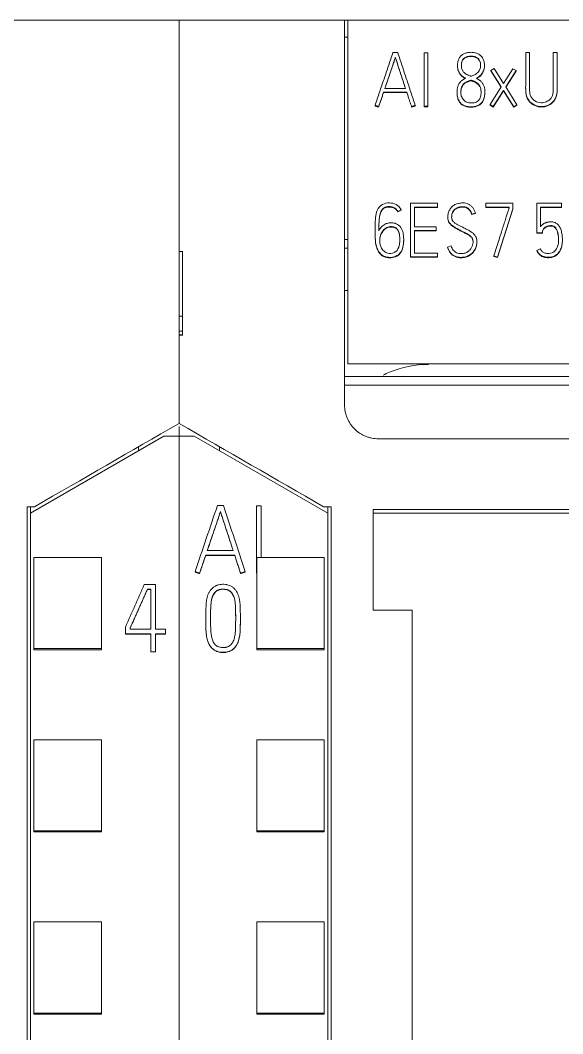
# Model space of a CAD drawing. Header units: millimetres. Extents: x 4134 to 7422, y 1400 to 3585.
# Drawn here: x 5489.55 to 5505.61, y 3342.75 to 3372.78 of the extents above; entities that cross this region are included whole.
import ezdxf

# ---------------------------------------------------------------- set-up
doc = ezdxf.new("R2010")
doc.units = ezdxf.units.MM
doc.layers.add('000-PI-Oprema', color=30, linetype='Continuous', lineweight=5)

# ---------------------------------------------------------------- blocks, each defined once
blk = doc.blocks.new('S7-1500 AI HS - 6ES7531-7NF10-0AB0')
at = {"layer": '000-PI-Oprema', "color": 0, "linetype": 'ByBlock', "lineweight": 0}
for p, q in [((4.9, 147), (0, 147)), ((5, 147), (4.9, 147)), ((29.8, 147), (5, 147)), ((5, 136.817), (5, 147)), ((34.8, 147), (29.9, 147)), ((5, 146.5), (4.9, 146.5)), ((11.079, 146.042), (11.079, 146.029)), ((6.404, 145.901), (6.404, 145.888)), ((8.243, 145.655), (8.243, 145.642)), ((9.04, 145.642), (9.04, 145.655)), ((11.079, 145.808), (11.079, 145.786)), ((9.329, 145.57), (9.233, 145.511)), ((9.233, 145.511), (9.233, 145.498)), ((9.233, 145.511), (9.539, 145.025)), ((9.233, 145.498), (9.535, 145.018)), ((9.606, 145.128), (9.329, 145.57)), ((9.886, 145.566), (9.606, 145.128)), ((9.67, 145.025), (9.979, 145.507)), ((9.674, 145.018), (9.979, 145.494)), ((9.979, 145.507), (9.886, 145.566)), ((9.979, 145.507), (9.979, 145.494)), ((10.263, 145.417), (10.263, 145.404)), ((11.079, 145.602), (11.079, 145.615)), ((11.079, 145.356), (11.079, 145.344)), ((6.055, 144.871), (6.055, 144.858)), ((6.741, 144.871), (6.741, 144.858)), ((8.23, 144.881), (8.23, 144.868)), ((9.053, 144.865), (9.053, 144.878)), ((9.539, 145.025), (9.206, 144.501)), ((9.302, 144.441), (9.604, 144.919)), ((9.302, 144.429), (9.604, 144.906)), ((9.604, 144.919), (9.906, 144.437)), ((9.604, 144.919), (9.604, 144.906)), ((9.604, 144.906), (9.906, 144.424)), ((10.001, 144.494), (9.67, 145.025)), ((10.261, 144.997), (10.261, 144.985)), ((5.802, 144.477), (5.802, 144.464)), ((5.909, 144.441), (5.909, 144.429)), ((6.883, 144.441), (6.883, 144.429)), ((6.992, 144.477), (6.992, 144.464)), ((7.258, 144.452), (7.258, 144.44)), ((7.369, 144.452), (7.369, 144.44)), ((9.206, 144.501), (9.206, 144.488)), ((9.206, 144.501), (9.302, 144.441)), ((9.206, 144.488), (9.302, 144.429)), ((9.302, 144.441), (9.302, 144.429)), ((9.906, 144.437), (10.001, 144.494)), ((9.906, 144.424), (10.001, 144.481)), ((10.001, 144.494), (10.001, 144.481)), ((6.883, 144.429), (6.881, 144.435)), ((9.906, 144.437), (9.906, 144.424)), ((6.856, 141.576), (6.856, 139.993)), ((7.653, 141.576), (6.856, 141.576)), ((6.967, 140.882), (6.967, 141.464)), ((6.967, 141.464), (7.653, 141.464)), ((6.967, 141.451), (7.653, 141.451)), ((7.653, 141.464), (7.653, 141.576)), ((7.653, 141.464), (7.653, 141.451)), ((9.082, 141.578), (9.082, 141.466)), ((9.881, 141.578), (9.082, 141.578)), ((9.082, 141.466), (9.082, 141.453)), ((9.082, 141.466), (9.77, 141.466)), ((9.082, 141.453), (9.77, 141.453)), ((9.77, 141.466), (9.77, 141.435)), ((9.881, 141.417), (9.881, 141.578)), ((10.587, 141.576), (11.326, 141.576)), ((10.587, 140.704), (10.587, 141.576)), ((10.698, 141.466), (10.698, 140.88)), ((11.326, 141.466), (10.698, 141.466)), ((11.326, 141.453), (10.698, 141.453)), ((11.326, 141.576), (11.326, 141.466)), ((11.326, 141.466), (11.326, 141.453)), ((6.579, 141.386), (6.477, 141.334)), ((6.579, 141.374), (6.477, 141.321)), ((6.477, 141.334), (6.477, 141.321)), ((6.579, 141.386), (6.579, 141.374)), ((7.957, 141.165), (7.957, 141.152)), ((8.776, 141.285), (8.667, 141.254)), ((8.776, 141.273), (8.667, 141.242)), ((8.667, 141.254), (8.667, 141.242)), ((8.776, 141.285), (8.776, 141.273)), ((9.426, 139.982), (9.881, 141.417)), ((9.426, 139.969), (9.881, 141.405)), ((9.881, 141.417), (9.881, 141.405)), ((7.611, 140.882), (6.967, 140.882)), ((7.611, 140.772), (7.611, 140.882)), ((5.802, 140.791), (5.802, 140.778)), ((6.967, 140.103), (6.967, 140.772)), ((6.967, 140.772), (7.611, 140.772)), ((6.967, 140.76), (7.611, 140.76)), ((7.611, 140.772), (7.611, 140.76)), ((10.587, 140.704), (10.587, 140.691)), ((10.755, 140.704), (10.587, 140.704)), ((10.755, 140.691), (10.587, 140.691)), ((10.755, 140.704), (10.755, 140.691)), ((4.9, 140.5), (5, 140.5)), ((5, 140.25), (4.9, 140.25)), ((6.65, 140.488), (6.65, 140.501)), ((7.95, 140.281), (8.059, 140.312)), ((7.95, 140.281), (7.95, 140.269)), ((8.818, 140.427), (8.818, 140.44)), ((11.348, 140.486), (11.348, 140.499)), ((6.856, 139.993), (6.856, 139.98)), ((6.856, 139.993), (7.653, 139.993)), ((6.856, 139.98), (7.653, 139.98)), ((7.653, 140.103), (6.967, 140.103)), ((7.653, 139.993), (7.653, 140.103)), ((7.653, 139.993), (7.653, 139.98)), ((9.32, 140.017), (9.32, 140.005)), ((9.32, 140.017), (9.426, 139.982)), ((9.32, 140.005), (9.426, 139.969)), ((9.426, 139.982), (9.426, 139.969)), ((10.591, 140.182), (10.693, 140.229)), ((10.591, 140.182), (10.591, 140.17)), ((34.912, 140.15), (34.8, 140.15)), ((34.912, 140.144), (34.8, 140.144)), ((5, 138.995), (4.9, 138.995)), ((34.9, 138.234), (34.8, 138.234)), ((34.9, 138.234), (34.9, 137.784)), ((34.9, 137.784), (34.8, 137.784)), ((34.8, 137.675), (34.912, 137.675)), ((34.8, 137.672), (34.912, 137.672)), ((29.8, 136.817), (5, 136.817)), ((29.9, 136.449), (4.9, 136.449)), ((4.9, 136.185), (4.9, 135.6)), ((29.9, 136.185), (4.9, 136.185)), ((0, 134.961), (0, 134.681)), ((34.8, 134.961), (34.8, 134.681)), ((0, 134.681), (0, 21.262)), ((0.45, 134.681), (0, 134.681)), ((0.45, 134.681), (4.4, 132.4)), ((5.9, 134.6), (28.9, 134.6)), ((30.4, 132.4), (34.35, 134.681)), ((34.8, 134.681), (34.35, 134.681)), ((34.8, 134.681), (34.8, 21.262)), ((1.2, 134.248), (1.2, 134.365)), ((33.6, 134.248), (33.6, 134.365)), ((1.137, 132.62), (1.314, 132.62)), ((1.225, 132.444), (1.225, 132.437)), ((2.293, 130.628), (2.293, 132.612)), ((2.293, 132.612), (2.432, 132.612)), ((2.432, 132.612), (2.432, 131.086)), ((4.5, 132.586), (4.278, 132.586)), ((4.5, 132.586), (4.278, 132.586)), ((4.4, 132.586), (4.4, 132.4)), ((5.75, 129.52), (5.75, 132.5)), ((13.9, 132.5), (5.75, 132.5)), ((30.3, 132.586), (30.522, 132.586)), ((30.522, 132.586), (30.3, 132.586)), ((30.4, 132.586), (30.4, 132.4)), ((4.4, 132.4), (4.4, 23.585)), ((13.9, 132.394), (5.75, 132.394)), ((30.4, 23.585), (30.4, 132.4)), ((0.837, 131.293), (1.6, 131.293)), ((0.79, 131.152), (0.79, 131.146)), ((1.647, 131.152), (0.79, 131.152)), ((0.79, 131.146), (1.647, 131.146)), ((1.647, 131.152), (1.647, 131.146)), ((2.3, 128.383), (2.3, 131.086)), ((4.3, 131.086), (2.3, 131.086)), ((4.3, 128.383), (4.3, 131.086)), ((30.5, 128.383), (30.5, 131.086)), ((30.5, 131.086), (32.5, 131.086)), ((32.5, 128.383), (32.5, 131.086)), ((0.474, 130.658), (0.474, 130.652)), ((1.961, 130.658), (1.961, 130.652)), ((2.293, 130.628), (2.293, 130.622)), ((2.3, 130.628), (2.293, 130.628)), ((0.607, 130.614), (0.607, 130.608)), ((1.825, 130.614), (1.825, 130.608)), ((2.293, 130.622), (2.3, 130.622)), ((33.771, 130.279), (34.101, 130.279)), ((33.863, 130.141), (33.863, 130.135)), ((33.96, 130.141), (33.863, 130.141)), ((33.863, 130.135), (33.96, 130.135)), ((33.96, 128.955), (33.96, 130.141)), ((34.101, 130.279), (34.101, 128.955)), ((6.9, 129.52), (5.75, 129.52)), ((0.791, 129.292), (0.791, 129.286)), ((1.815, 129.244), (1.815, 129.25)), ((33.211, 128.817), (33.211, 129.021)), ((33.349, 128.99), (33.349, 128.955)), ((33.349, 128.955), (33.96, 128.955)), ((34.101, 128.955), (34.395, 128.955)), ((34.395, 128.955), (34.395, 128.817)), ((33.211, 128.817), (33.211, 128.81)), ((33.96, 128.817), (33.211, 128.817)), ((33.211, 128.81), (33.96, 128.81)), ((33.96, 128.29), (33.96, 128.817)), ((34.101, 128.817), (34.101, 128.29)), ((34.395, 128.817), (34.101, 128.817)), ((34.101, 128.81), (34.395, 128.81)), ((34.395, 128.817), (34.395, 128.81)), ((2.3, 128.349), (2.3, 128.383)), ((4.3, 128.383), (2.3, 128.383)), ((4.3, 128.349), (2.3, 128.349)), ((4.3, 128.349), (4.3, 128.383)), ((30.5, 128.349), (30.5, 128.383)), ((30.5, 128.383), (32.5, 128.383)), ((30.5, 128.349), (32.5, 128.349)), ((32.5, 128.349), (32.5, 128.383)), ((33.96, 128.29), (33.96, 128.283)), ((34.101, 128.29), (33.96, 128.29)), ((33.96, 128.283), (34.101, 128.283)), ((34.101, 128.29), (34.101, 128.283)), ((2.3, 122.981), (2.3, 125.684)), ((4.3, 125.684), (2.3, 125.684)), ((4.3, 122.981), (4.3, 125.684)), ((30.5, 122.981), (30.5, 125.684)), ((30.5, 125.684), (32.5, 125.684)), ((32.5, 122.981), (32.5, 125.684)), ((2.3, 122.949), (2.3, 122.981)), ((4.3, 122.981), (2.3, 122.981)), ((4.3, 122.949), (2.3, 122.949)), ((4.3, 122.949), (4.3, 122.981)), ((30.5, 122.949), (30.5, 122.981)), ((30.5, 122.981), (32.5, 122.981)), ((30.5, 122.949), (32.5, 122.949)), ((32.5, 122.949), (32.5, 122.981)), ((2.3, 117.58), (2.3, 120.283)), ((4.3, 120.283), (2.3, 120.283)), ((4.3, 117.58), (4.3, 120.283)), ((30.5, 117.58), (30.5, 120.283)), ((30.5, 120.283), (32.5, 120.283)), ((32.5, 117.58), (32.5, 120.283)), ((2.3, 117.549), (2.3, 117.58)), ((4.3, 117.58), (2.3, 117.58)), ((4.3, 117.549), (2.3, 117.549)), ((4.3, 117.549), (4.3, 117.58)), ((30.5, 117.549), (30.5, 117.58)), ((30.5, 117.58), (32.5, 117.58)), ((30.5, 117.549), (32.5, 117.549)), ((32.5, 117.549), (32.5, 117.58))]:
    blk.add_line(p, q, dxfattribs=at)
at = {"layer": '000-PI-Oprema', "color": 7, "linetype": 'Continuous', "lineweight": 13}
for centre, major_axis, ratio, start_param, end_param in [((-17.883, 13.538), (337.753, 1006.406), 0.018824, 1.458513, 1.460476), ((19.571, 15.387), (-326.682, 998.393), 0.018302, 4.822113, 4.824092), ((11.087, 20.05), (432.572, 977.483), 0.022444, 1.467725, 1.469021)]:
    blk.add_ellipse(centre, major_axis=major_axis, ratio=ratio, start_param=start_param, end_param=end_param, dxfattribs=at)
at = {"layer": '000-PI-Oprema', "color": 0, "linetype": 'ByBlock', "lineweight": 0}
for points, knots in [([(0, 147), (0, 145.915), (0, 142.31), (0, 138.328), (0, 135.43), (0, 135.056)], [0, 0, 0, 0, 0.272684, 0.906013, 1, 1, 1, 1]), ([(4.9, 147), (4.9, 145.915), (4.9, 142.312), (4.9, 138.706), (4.9, 136.185)], [0, 0, 0, 0, 0.301146, 1, 1, 1, 1]), ([(34.8, 147), (34.8, 145.915), (34.8, 142.31), (34.8, 138.328), (34.8, 135.43), (34.8, 135.056)], [0, 0, 0, 0, 0.272684, 0.906013, 1, 1, 1, 1]), ([(8.481, 145.284), (8.471, 145.289), (8.452, 145.3), (8.424, 145.318), (8.396, 145.337), (8.369, 145.359), (8.343, 145.384), (8.319, 145.412), (8.298, 145.443), (8.279, 145.478), (8.263, 145.516), (8.252, 145.558), (8.245, 145.604), (8.242, 145.676), (8.25, 145.77), (8.285, 145.874), (8.348, 145.955), (8.432, 146.011), (8.531, 146.044), (8.641, 146.054), (8.752, 146.044), (8.853, 146.01), (8.936, 145.953), (8.999, 145.87), (9.034, 145.764), (9.043, 145.662), (9.036, 145.572), (9.014, 145.501), (8.978, 145.436), (8.931, 145.376), (8.872, 145.323), (8.827, 145.295), (8.803, 145.282)], [0, 0, 0, 0, 0.014556, 0.029567, 0.045073, 0.06094, 0.077119, 0.093748, 0.110887, 0.128668, 0.147296, 0.166948, 0.187898, 0.210413, 0.266348, 0.314631, 0.359149, 0.40325, 0.449199, 0.499993, 0.551851, 0.598383, 0.642757, 0.687636, 0.736493, 0.793087, 0.826472, 0.85944, 0.893283, 0.927929, 0.963171, 1, 1, 1, 1]), ([(10.263, 146.042), (10.263, 145.971), (10.263, 145.815), (10.263, 145.575), (10.262, 145.337), (10.264, 145.12), (10.257, 144.914), (10.287, 144.701), (10.43, 144.526), (10.624, 144.44), (10.821, 144.441), (10.998, 144.51), (11.12, 144.635), (11.191, 144.797), (11.193, 144.987), (11.192, 145.218), (11.193, 145.489), (11.193, 145.753), (11.193, 145.94), (11.193, 146.026), (11.193, 146.042)], [0, 0, 0, 0, 0.056588, 0.12618, 0.193845, 0.248988, 0.301001, 0.361119, 0.417663, 0.475034, 0.525525, 0.571601, 0.623134, 0.662261, 0.7114, 0.774249, 0.84962, 0.929927, 0.98784, 1, 1, 1, 1]), ([(11.079, 146.042), (11.079, 145.999), (11.079, 145.9), (11.079, 145.732), (11.08, 145.511), (11.079, 145.254), (11.081, 144.999), (11.076, 144.778), (10.972, 144.633), (10.833, 144.56), (10.661, 144.546), (10.487, 144.621), (10.38, 144.783), (10.375, 144.954), (10.376, 145.131), (10.376, 145.338), (10.376, 145.592), (10.376, 145.834), (10.376, 145.987), (10.376, 146.042)], [0, 0, 0, 0, 0.037912, 0.088194, 0.15005, 0.235584, 0.316728, 0.37904, 0.427403, 0.467304, 0.515197, 0.575318, 0.625401, 0.679015, 0.724908, 0.783705, 0.863784, 0.951314, 1, 1, 1, 1]), ([(6.404, 145.901), (6.401, 145.892), (6.394, 145.871), (6.38, 145.831), (6.363, 145.777), (6.341, 145.712), (6.316, 145.638), (6.288, 145.556), (6.257, 145.468), (6.226, 145.375), (6.193, 145.278), (6.159, 145.179), (6.126, 145.081), (6.104, 145.015), (6.093, 144.983)], [0, 0, 0, 0, 0.027278, 0.070772, 0.130481, 0.202611, 0.283368, 0.372754, 0.469089, 0.570695, 0.677572, 0.786406, 0.893882, 1, 1, 1, 1]), ([(6.404, 145.888), (6.401, 145.88), (6.394, 145.858), (6.38, 145.818), (6.363, 145.764), (6.341, 145.699), (6.316, 145.625), (6.288, 145.544), (6.257, 145.456), (6.226, 145.363), (6.193, 145.266), (6.159, 145.167), (6.127, 145.072), (6.107, 145.011), (6.097, 144.983)], [0, 0, 0, 0, 0.027661, 0.071766, 0.132313, 0.205456, 0.287346, 0.377986, 0.475674, 0.578706, 0.687084, 0.797446, 0.90643, 1, 1, 1, 1]), ([(6.703, 144.983), (6.693, 145.015), (6.672, 145.081), (6.64, 145.179), (6.607, 145.278), (6.575, 145.375), (6.544, 145.468), (6.515, 145.556), (6.489, 145.638), (6.465, 145.712), (6.444, 145.777), (6.427, 145.831), (6.414, 145.871), (6.406, 145.892), (6.404, 145.901)], [0, 0, 0, 0, 0.106064, 0.213567, 0.322511, 0.429491, 0.5311, 0.627338, 0.716604, 0.797292, 0.869405, 0.929132, 0.972664, 1, 1, 1, 1]), ([(6.699, 144.983), (6.69, 145.011), (6.67, 145.072), (6.64, 145.167), (6.607, 145.266), (6.575, 145.363), (6.544, 145.456), (6.515, 145.544), (6.489, 145.625), (6.465, 145.699), (6.444, 145.764), (6.427, 145.818), (6.414, 145.858), (6.406, 145.88), (6.404, 145.888)], [0, 0, 0, 0, 0.093515, 0.202527, 0.313001, 0.421482, 0.524517, 0.622107, 0.712625, 0.794447, 0.867572, 0.928138, 0.97228, 1, 1, 1, 1]), ([(8.481, 145.272), (8.471, 145.277), (8.452, 145.287), (8.424, 145.305), (8.396, 145.324), (8.369, 145.346), (8.343, 145.371), (8.319, 145.399), (8.298, 145.43), (8.279, 145.465), (8.263, 145.503), (8.252, 145.545), (8.245, 145.591), (8.243, 145.624), (8.243, 145.643), (8.243, 145.645)], [0, 0, 0, 0, 0.068397, 0.138937, 0.211797, 0.286356, 0.362379, 0.440519, 0.521055, 0.604608, 0.692141, 0.784485, 0.882929, 0.988726, 1, 1, 1, 1]), ([(8.641, 145.343), (8.646, 145.343), (8.666, 145.343), (8.7, 145.363), (8.768, 145.383), (8.844, 145.448), (8.914, 145.537), (8.932, 145.657), (8.919, 145.789), (8.83, 145.907), (8.715, 145.935), (8.629, 145.94), (8.552, 145.933), (8.47, 145.905), (8.402, 145.849), (8.363, 145.759), (8.355, 145.673), (8.36, 145.588), (8.383, 145.514), (8.431, 145.453), (8.484, 145.412), (8.526, 145.388), (8.565, 145.371), (8.591, 145.36), (8.619, 145.351), (8.632, 145.345), (8.641, 145.343)], [0, 0, 0, 0, 0.007812, 0.03125, 0.0625, 0.125, 0.1875, 0.25, 0.3125, 0.40625, 0.46875, 0.5, 0.546875, 0.59375, 0.640625, 0.6875, 0.75, 0.78125, 0.828125, 0.875, 0.90625, 0.9375, 0.953125, 0.976562, 0.984375, 1, 1, 1, 1]), ([(8.928, 145.654), (8.928, 145.689), (8.917, 145.78), (8.83, 145.894), (8.715, 145.922), (8.629, 145.927), (8.552, 145.92), (8.47, 145.892), (8.402, 145.836), (8.363, 145.747), (8.357, 145.682), (8.357, 145.645)], [0, 0, 0, 0, 0.114744, 0.30519, 0.432154, 0.495636, 0.590859, 0.686082, 0.781305, 0.876528, 1, 1, 1, 1]), ([(9.04, 145.645), (9.04, 145.641), (9.04, 145.612), (9.036, 145.559), (9.014, 145.489), (8.978, 145.423), (8.931, 145.363), (8.872, 145.311), (8.827, 145.282), (8.803, 145.269)], [0, 0, 0, 0, 0.025577, 0.182798, 0.338056, 0.497434, 0.660595, 0.826558, 1, 1, 1, 1]), ([(10.261, 144.985), (10.261, 144.96), (10.263, 144.861), (10.287, 144.688), (10.43, 144.513), (10.624, 144.427), (10.821, 144.428), (10.998, 144.497), (11.12, 144.623), (11.191, 144.785), (11.193, 144.974), (11.192, 145.205), (11.193, 145.414), (11.193, 145.544), (11.193, 145.581)], [0, 0, 0, 0, 0.033223, 0.13371, 0.228223, 0.324119, 0.408514, 0.48553, 0.571667, 0.637068, 0.719204, 0.824256, 0.950238, 1, 1, 1, 1]), ([(8.803, 145.282), (8.813, 145.277), (8.833, 145.266), (8.862, 145.248), (8.892, 145.228), (8.921, 145.205), (8.948, 145.178), (8.973, 145.148), (8.996, 145.114), (9.016, 145.076), (9.032, 145.034), (9.045, 144.988), (9.052, 144.937), (9.055, 144.855), (9.047, 144.749), (9.013, 144.631), (8.951, 144.54), (8.864, 144.479), (8.758, 144.443), (8.641, 144.434), (8.524, 144.443), (8.419, 144.479), (8.332, 144.54), (8.27, 144.631), (8.236, 144.75), (8.228, 144.856), (8.231, 144.939), (8.238, 144.99), (8.25, 145.035), (8.266, 145.076), (8.284, 145.114), (8.306, 145.148), (8.33, 145.179), (8.357, 145.206), (8.386, 145.23), (8.417, 145.25), (8.448, 145.269), (8.47, 145.279), (8.481, 145.284)], [0, 0, 0, 0, 0.013971, 0.028402, 0.043336, 0.058719, 0.0746, 0.091138, 0.108303, 0.126121, 0.144793, 0.164595, 0.185892, 0.208937, 0.268471, 0.31829, 0.36183, 0.40395, 0.448807, 0.499659, 0.550001, 0.594568, 0.636606, 0.68023, 0.730342, 0.790387, 0.813379, 0.834502, 0.85399, 0.872294, 0.889768, 0.906584, 0.922873, 0.938755, 0.95442, 0.969879, 0.985049, 1, 1, 1, 1]), ([(8.649, 145.222), (8.646, 145.222), (8.641, 145.223), (8.626, 145.216), (8.598, 145.212), (8.554, 145.19), (8.491, 145.168), (8.412, 145.111), (8.351, 145.008), (8.342, 144.884), (8.346, 144.752), (8.412, 144.644), (8.512, 144.561), (8.642, 144.545), (8.768, 144.556), (8.875, 144.616), (8.922, 144.713), (8.937, 144.795), (8.941, 144.868), (8.939, 144.936), (8.927, 144.998), (8.902, 145.056), (8.868, 145.103), (8.828, 145.137), (8.793, 145.16), (8.766, 145.176), (8.74, 145.188), (8.716, 145.198), (8.696, 145.206), (8.679, 145.212), (8.664, 145.216), (8.654, 145.221), (8.649, 145.222)], [0, 0, 0, 0, 0.003906, 0.007812, 0.023438, 0.046875, 0.078125, 0.125, 0.1875, 0.25, 0.3125, 0.375, 0.4375, 0.5, 0.5625, 0.625, 0.671875, 0.71875, 0.75, 0.78125, 0.820312, 0.84375, 0.875, 0.90625, 0.921875, 0.9375, 0.953125, 0.964844, 0.976562, 0.984375, 0.992188, 1, 1, 1, 1]), ([(8.649, 145.209), (8.646, 145.209), (8.641, 145.21), (8.626, 145.203), (8.598, 145.2), (8.554, 145.177), (8.491, 145.155), (8.412, 145.098), (8.351, 144.995), (8.344, 144.907), (8.344, 144.858), (8.344, 144.852)], [0, 0, 0, 0, 0.015104, 0.030208, 0.090623, 0.181247, 0.302078, 0.483325, 0.724988, 0.966651, 1, 1, 1, 1]), ([(8.94, 144.866), (8.94, 144.884), (8.939, 144.927), (8.927, 144.985), (8.902, 145.043), (8.868, 145.09), (8.828, 145.125), (8.793, 145.148), (8.766, 145.163), (8.74, 145.175), (8.716, 145.186), (8.696, 145.193), (8.679, 145.199), (8.664, 145.204), (8.654, 145.208), (8.649, 145.209)], [0, 0, 0, 0, 0.106174, 0.265786, 0.361553, 0.489242, 0.616932, 0.680776, 0.744621, 0.808466, 0.856349, 0.904233, 0.936155, 0.968078, 1, 1, 1, 1]), ([(6.883, 144.441), (6.879, 144.454), (6.87, 144.482), (6.856, 144.523), (6.841, 144.565), (6.826, 144.609), (6.811, 144.653), (6.795, 144.702), (6.778, 144.755), (6.759, 144.812), (6.747, 144.851), (6.741, 144.871)], [0, 0, 0, 0, 0.091427, 0.189007, 0.292759, 0.387174, 0.491688, 0.606301, 0.72982, 0.861052, 1, 1, 1, 1]), ([(9.053, 144.864), (9.053, 144.819), (9.047, 144.734), (9.013, 144.618), (8.951, 144.527), (8.864, 144.466), (8.758, 144.43), (8.641, 144.421), (8.524, 144.43), (8.419, 144.466), (8.332, 144.528), (8.27, 144.619), (8.237, 144.735), (8.23, 144.821), (8.23, 144.866)], [0, 0, 0, 0, 0.098032, 0.184613, 0.260281, 0.333482, 0.411438, 0.499815, 0.587305, 0.664757, 0.737815, 0.813629, 0.90072, 1, 1, 1, 1]), ([(5.916, 140.777), (5.941, 140.825), (6.002, 140.902), (6.121, 140.979), (6.243, 141), (6.371, 141), (6.52, 140.937), (6.616, 140.787), (6.651, 140.605), (6.653, 140.424), (6.626, 140.241), (6.54, 140.07), (6.373, 139.978), (6.187, 139.968), (5.999, 140.022), (5.863, 140.199), (5.812, 140.428), (5.801, 140.675), (5.802, 140.92), (5.811, 141.151), (5.851, 141.376), (6, 141.565), (6.225, 141.603), (6.442, 141.556), (6.538, 141.456), (6.579, 141.386)], [0, 0, 0, 0, 0.03564, 0.067865, 0.092923, 0.119268, 0.154068, 0.197126, 0.234707, 0.279879, 0.320329, 0.360962, 0.405677, 0.442102, 0.485709, 0.532505, 0.586175, 0.644312, 0.701767, 0.753421, 0.803151, 0.856352, 0.904259, 0.950465, 1, 1, 1, 1]), ([(6.477, 141.334), (6.469, 141.349), (6.451, 141.378), (6.417, 141.414), (6.375, 141.443), (6.329, 141.464), (6.278, 141.476), (6.22, 141.48), (6.159, 141.476), (6.101, 141.461), (6.053, 141.434), (6.015, 141.396), (5.984, 141.349), (5.96, 141.292), (5.942, 141.227), (5.93, 141.154), (5.922, 141.071), (5.919, 140.98), (5.916, 140.881), (5.915, 140.813), (5.916, 140.777)], [0, 0, 0, 0, 0.043481, 0.085549, 0.127923, 0.170971, 0.214845, 0.260884, 0.317917, 0.367656, 0.41257, 0.456833, 0.503792, 0.555243, 0.612421, 0.675966, 0.746378, 0.823872, 0.908402, 1, 1, 1, 1]), ([(6.477, 141.321), (6.469, 141.336), (6.451, 141.365), (6.417, 141.402), (6.375, 141.43), (6.329, 141.451), (6.278, 141.464), (6.22, 141.468), (6.159, 141.463), (6.101, 141.448), (6.053, 141.421), (6.015, 141.383), (5.984, 141.336), (5.96, 141.28), (5.942, 141.215), (5.93, 141.141), (5.922, 141.058), (5.919, 140.968), (5.916, 140.869), (5.915, 140.8), (5.916, 140.764)], [0, 0, 0, 0, 0.043481, 0.085549, 0.127923, 0.170971, 0.214845, 0.260884, 0.317917, 0.367656, 0.41257, 0.456833, 0.503792, 0.555243, 0.612421, 0.675966, 0.746378, 0.823872, 0.908402, 1, 1, 1, 1]), ([(8.667, 141.254), (8.665, 141.262), (8.66, 141.277), (8.651, 141.3), (8.64, 141.324), (8.626, 141.349), (8.609, 141.374), (8.59, 141.397), (8.568, 141.419), (8.542, 141.438), (8.513, 141.455), (8.48, 141.468), (8.444, 141.475), (8.409, 141.477), (8.376, 141.476), (8.345, 141.473), (8.309, 141.468), (8.271, 141.46), (8.234, 141.446), (8.198, 141.427), (8.164, 141.401), (8.133, 141.369), (8.106, 141.33), (8.084, 141.282), (8.073, 141.225), (8.069, 141.172), (8.072, 141.126), (8.081, 141.093), (8.096, 141.063), (8.117, 141.037), (8.141, 141.013), (8.169, 140.991), (8.202, 140.97), (8.237, 140.949), (8.275, 140.929), (8.316, 140.909), (8.358, 140.887), (8.403, 140.864), (8.45, 140.839), (8.499, 140.813), (8.548, 140.789), (8.596, 140.764), (8.641, 140.737), (8.683, 140.707), (8.721, 140.675), (8.754, 140.637), (8.782, 140.597), (8.803, 140.55), (8.816, 140.497), (8.819, 140.44), (8.816, 140.383), (8.805, 140.326), (8.787, 140.27), (8.763, 140.216), (8.732, 140.167), (8.695, 140.121), (8.651, 140.08), (8.602, 140.045), (8.546, 140.015), (8.485, 139.992), (8.419, 139.978), (8.341, 139.974), (8.257, 139.981), (8.17, 140.007), (8.095, 140.051), (8.032, 140.113), (7.982, 140.191), (7.96, 140.25), (7.95, 140.281)], [0, 0, 0, 0, 0.006902, 0.014527, 0.0229, 0.03171, 0.040697, 0.049939, 0.059406, 0.069126, 0.079243, 0.089792, 0.100957, 0.11302, 0.121351, 0.131067, 0.142193, 0.154038, 0.166072, 0.178522, 0.191399, 0.204849, 0.219214, 0.234859, 0.25249, 0.272668, 0.283841, 0.294211, 0.304173, 0.314215, 0.324636, 0.335605, 0.347264, 0.35967, 0.372854, 0.386723, 0.401163, 0.416176, 0.433071, 0.449927, 0.466747, 0.483271, 0.499286, 0.514866, 0.530063, 0.545048, 0.560066, 0.575472, 0.591898, 0.609868, 0.627376, 0.645005, 0.66302, 0.681094, 0.698922, 0.71679, 0.734853, 0.753306, 0.772468, 0.792214, 0.812556, 0.833938, 0.86301, 0.889874, 0.915888, 0.942166, 0.969784, 1, 1, 1, 1]), ([(8.059, 140.312), (8.068, 140.267), (8.108, 140.185), (8.215, 140.1), (8.325, 140.085), (8.41, 140.09), (8.466, 140.102), (8.515, 140.122), (8.557, 140.149), (8.595, 140.179), (8.626, 140.212), (8.651, 140.249), (8.672, 140.287), (8.687, 140.327), (8.697, 140.366), (8.703, 140.404), (8.706, 140.443), (8.703, 140.482), (8.693, 140.52), (8.676, 140.554), (8.653, 140.583), (8.626, 140.61), (8.595, 140.635), (8.56, 140.657), (8.522, 140.679), (8.48, 140.699), (8.437, 140.719), (8.392, 140.742), (8.347, 140.766), (8.301, 140.792), (8.254, 140.817), (8.207, 140.84), (8.162, 140.864), (8.12, 140.891), (8.081, 140.919), (8.046, 140.95), (8.016, 140.984), (7.99, 141.021), (7.971, 141.063), (7.959, 141.11), (7.956, 141.165), (7.959, 141.224), (7.97, 141.283), (7.988, 141.338), (8.012, 141.388), (8.042, 141.434), (8.078, 141.474), (8.12, 141.509), (8.168, 141.538), (8.22, 141.561), (8.278, 141.577), (8.34, 141.587), (8.412, 141.591), (8.489, 141.584), (8.568, 141.557), (8.638, 141.512), (8.697, 141.45), (8.744, 141.374), (8.767, 141.316), (8.776, 141.285)], [0, 0, 0, 0, 0.042395, 0.079774, 0.121236, 0.140075, 0.157254, 0.173247, 0.188397, 0.202796, 0.216711, 0.230265, 0.243508, 0.256652, 0.269293, 0.280934, 0.291684, 0.304893, 0.316879, 0.328106, 0.339273, 0.350814, 0.362909, 0.375637, 0.388999, 0.403044, 0.417696, 0.432849, 0.448511, 0.464937, 0.481153, 0.497163, 0.51278, 0.527863, 0.542482, 0.556645, 0.570443, 0.584077, 0.597961, 0.612786, 0.629037, 0.64828, 0.666584, 0.684253, 0.701354, 0.717933, 0.734308, 0.750738, 0.767515, 0.784992, 0.803232, 0.822275, 0.842375, 0.868294, 0.892965, 0.917787, 0.943448, 0.970498, 1, 1, 1, 1]), ([(8.667, 141.242), (8.665, 141.249), (8.66, 141.264), (8.651, 141.287), (8.64, 141.312), (8.626, 141.337), (8.609, 141.361), (8.59, 141.384), (8.568, 141.406), (8.542, 141.425), (8.513, 141.442), (8.48, 141.455), (8.444, 141.463), (8.409, 141.465), (8.376, 141.463), (8.345, 141.46), (8.309, 141.456), (8.271, 141.448), (8.234, 141.433), (8.198, 141.414), (8.164, 141.389), (8.133, 141.356), (8.106, 141.317), (8.084, 141.27), (8.073, 141.215), (8.07, 141.176), (8.07, 141.157)], [0, 0, 0, 0, 0.025535, 0.053746, 0.084726, 0.117324, 0.150572, 0.184768, 0.219795, 0.255756, 0.293187, 0.332218, 0.373527, 0.418158, 0.448979, 0.484928, 0.526094, 0.569916, 0.614442, 0.660505, 0.708148, 0.757909, 0.811058, 0.868941, 0.934177, 1, 1, 1, 1]), ([(8.705, 140.429), (8.705, 140.443), (8.703, 140.47), (8.693, 140.508), (8.676, 140.541), (8.653, 140.57), (8.626, 140.597), (8.595, 140.622), (8.56, 140.645), (8.522, 140.666), (8.48, 140.686), (8.437, 140.707), (8.392, 140.729), (8.347, 140.753), (8.301, 140.779), (8.254, 140.804), (8.207, 140.828), (8.162, 140.851), (8.12, 140.878), (8.081, 140.906), (8.046, 140.937), (8.016, 140.971), (7.99, 141.008), (7.971, 141.05), (7.959, 141.098), (7.957, 141.135), (7.957, 141.155), (7.957, 141.158)], [0, 0, 0, 0, 0.037363, 0.072654, 0.105707, 0.138586, 0.172568, 0.20818, 0.245654, 0.284995, 0.326348, 0.369486, 0.414101, 0.460216, 0.508578, 0.556324, 0.603462, 0.649443, 0.693851, 0.736893, 0.778592, 0.819218, 0.85936, 0.900239, 0.943889, 0.991738, 1, 1, 1, 1]), ([(9.77, 141.435), (9.769, 141.432), (9.765, 141.421), (9.758, 141.399), (9.747, 141.365), (9.732, 141.32), (9.715, 141.266), (9.695, 141.204), (9.673, 141.134), (9.649, 141.058), (9.623, 140.977), (9.597, 140.893), (9.569, 140.807), (9.528, 140.677), (9.472, 140.497), (9.398, 140.263), (9.346, 140.101), (9.32, 140.017)], [0, 0, 0, 0, 0.006664, 0.022274, 0.046836, 0.07897, 0.117297, 0.161819, 0.211415, 0.264968, 0.322476, 0.382404, 0.443215, 0.50491, 0.65714, 0.82217, 1, 1, 1, 1]), ([(6.286, 140.887), (6.237, 140.889), (6.145, 140.871), (6.018, 140.759), (5.949, 140.609), (5.934, 140.423), (5.974, 140.262), (6.082, 140.134), (6.237, 140.068), (6.438, 140.12), (6.522, 140.303), (6.54, 140.485), (6.534, 140.668), (6.464, 140.854), (6.335, 140.885), (6.286, 140.887)], [0, 0, 0, 0, 0.0625, 0.125, 0.21875, 0.28125, 0.375, 0.4375, 0.5, 0.59375, 0.6875, 0.75, 0.84375, 0.9375, 1, 1, 1, 1]), ([(6.286, 140.874), (6.237, 140.876), (6.145, 140.859), (6.018, 140.746), (5.953, 140.605), (5.941, 140.499), (5.941, 140.462)], [0, 0, 0, 0, 0.232842, 0.465685, 0.814948, 1, 1, 1, 1]), ([(6.537, 140.501), (6.537, 140.552), (6.528, 140.673), (6.464, 140.841), (6.335, 140.872), (6.286, 140.874)], [0, 0, 0, 0, 0.310868, 0.724347, 1, 1, 1, 1]), ([(10.698, 140.88), (10.702, 140.887), (10.712, 140.899), (10.728, 140.918), (10.747, 140.936), (10.767, 140.953), (10.789, 140.968), (10.813, 140.983), (10.84, 140.996), (10.869, 141.007), (10.901, 141.016), (10.936, 141.023), (10.974, 141.027), (11.033, 141.029), (11.112, 141.019), (11.2, 140.968), (11.267, 140.886), (11.315, 140.777), (11.343, 140.642), (11.35, 140.518), (11.346, 140.416), (11.336, 140.344), (11.32, 140.278), (11.297, 140.218), (11.27, 140.163), (11.237, 140.115), (11.2, 140.073), (11.158, 140.039), (11.111, 140.012), (11.06, 139.992), (11.007, 139.98), (10.963, 139.977), (10.929, 139.978), (10.905, 139.979), (10.876, 139.981), (10.845, 139.984), (10.812, 139.992), (10.778, 140.003), (10.743, 140.018), (10.709, 140.038), (10.675, 140.063), (10.643, 140.096), (10.615, 140.136), (10.599, 140.166), (10.591, 140.182)], [0, 0, 0, 0, 0.010575, 0.021534, 0.032937, 0.044729, 0.056875, 0.069452, 0.0826, 0.096505, 0.111279, 0.126985, 0.143702, 0.161538, 0.205913, 0.248141, 0.293825, 0.346182, 0.40699, 0.478261, 0.512629, 0.544859, 0.575282, 0.604004, 0.631084, 0.6569, 0.681684, 0.705765, 0.729734, 0.753772, 0.778045, 0.803118, 0.812005, 0.822876, 0.835737, 0.849942, 0.864952, 0.880894, 0.897668, 0.915306, 0.934053, 0.954105, 0.975931, 1, 1, 1, 1]), ([(10.693, 140.229), (10.709, 140.195), (10.747, 140.144), (10.841, 140.094), (10.941, 140.086), (11.051, 140.101), (11.149, 140.174), (11.211, 140.292), (11.241, 140.437), (11.235, 140.601), (11.207, 140.767), (11.112, 140.914), (10.961, 140.921), (10.847, 140.884), (10.771, 140.8), (10.756, 140.741), (10.755, 140.704)], [0, 0, 0, 0, 0.059022, 0.110017, 0.175174, 0.228533, 0.294979, 0.374406, 0.452147, 0.547151, 0.653629, 0.744768, 0.81483, 0.893356, 0.941956, 1, 1, 1, 1]), ([(11.237, 140.482), (11.237, 140.515), (11.231, 140.61), (11.207, 140.755), (11.112, 140.902), (10.961, 140.908), (10.847, 140.872), (10.771, 140.787), (10.756, 140.728), (10.755, 140.691)], [0, 0, 0, 0, 0.110862, 0.319923, 0.498869, 0.636431, 0.790612, 0.886035, 1, 1, 1, 1]), ([(6.65, 140.49), (6.65, 140.462), (6.647, 140.374), (6.626, 140.228), (6.54, 140.057), (6.373, 139.966), (6.187, 139.956), (5.999, 140.009), (5.863, 140.186), (5.812, 140.415), (5.803, 140.617), (5.802, 140.74), (5.802, 140.778)], [0, 0, 0, 0, 0.047379, 0.146039, 0.245143, 0.354204, 0.443047, 0.549405, 0.663541, 0.794443, 0.936242, 1, 1, 1, 1]), ([(8.818, 140.429), (8.818, 140.428), (8.818, 140.409), (8.816, 140.37), (8.805, 140.313), (8.787, 140.257), (8.763, 140.204), (8.732, 140.154), (8.695, 140.108), (8.651, 140.067), (8.602, 140.032), (8.546, 140.002), (8.485, 139.979), (8.419, 139.966), (8.341, 139.961), (8.257, 139.968), (8.17, 139.994), (8.095, 140.038), (8.032, 140.1), (7.982, 140.178), (7.96, 140.237), (7.95, 140.269)], [0, 0, 0, 0, 0.001261, 0.046083, 0.091213, 0.137331, 0.183601, 0.229241, 0.274983, 0.321224, 0.368462, 0.417518, 0.468068, 0.520144, 0.574882, 0.649305, 0.718077, 0.784672, 0.851944, 0.922648, 1, 1, 1, 1]), ([(11.348, 140.486), (11.348, 140.483), (11.348, 140.455), (11.346, 140.403), (11.336, 140.331), (11.32, 140.265), (11.297, 140.205), (11.27, 140.151), (11.237, 140.102), (11.2, 140.061), (11.158, 140.026), (11.111, 139.999), (11.06, 139.979), (11.007, 139.967), (10.963, 139.965), (10.929, 139.965), (10.905, 139.967), (10.876, 139.968), (10.845, 139.972), (10.812, 139.979), (10.778, 139.99), (10.743, 140.005), (10.709, 140.025), (10.675, 140.051), (10.643, 140.083), (10.615, 140.123), (10.599, 140.154), (10.591, 140.17)], [0, 0, 0, 0, 0.006507, 0.07195, 0.133322, 0.191255, 0.245946, 0.297513, 0.346671, 0.393864, 0.439719, 0.485361, 0.531134, 0.577354, 0.625098, 0.642021, 0.662722, 0.687212, 0.714261, 0.742843, 0.773199, 0.80514, 0.838725, 0.874425, 0.912607, 0.954167, 1, 1, 1, 1]), ([(34.9, 140.15), (34.9, 140.15), (34.9, 140.138), (34.9, 140.088), (34.9, 139.995), (34.9, 139.854), (34.9, 139.644), (34.9, 139.416), (34.9, 139.192), (34.9, 138.997), (34.9, 138.865), (34.9, 138.771), (34.9, 138.682), (34.9, 138.596), (34.9, 138.51), (34.9, 138.43), (34.9, 138.333), (34.9, 138.242), (34.9, 138.182), (34.9, 138.147), (34.9, 138.126), (34.9, 138.115), (34.9, 138.111), (34.9, 138.122), (34.9, 138.162), (34.9, 138.206), (34.9, 138.231)], [0, 0, 0, 0, 0.054923, 0.109157, 0.158857, 0.213508, 0.264907, 0.320314, 0.369873, 0.418461, 0.471704, 0.5026, 0.551052, 0.617218, 0.660884, 0.691286, 0.712023, 0.730248, 0.751802, 0.781189, 0.80362, 0.828627, 0.856379, 0.904145, 0.9524, 1, 1, 1, 1]), ([(34.9, 137.784), (34.9, 137.761), (34.9, 137.72), (34.9, 137.681), (34.9, 137.672), (34.9, 137.672), (34.9, 137.672)], [0, 0, 0, 0, 0.351048, 0.67786, 0.983317, 1, 1, 1, 1]), ([(7.383, 136.804), (6.989, 136.804), (6.526, 136.709), (6.103, 136.517), (6.039, 136.485)], [0, 0, 0, 0, 0.846072, 1, 1, 1, 1]), ([(4.9, 135.6), (4.9, 135.534), (4.907, 135.47), (4.926, 135.374), (4.934, 135.343), (4.953, 135.28), (4.964, 135.249), (5.002, 135.159), (5.032, 135.101), (5.086, 135.02), (5.105, 134.993), (5.147, 134.942), (5.168, 134.917), (5.237, 134.848), (5.288, 134.807), (5.369, 134.752), (5.398, 134.735), (5.456, 134.705), (5.515, 134.677), (5.576, 134.654), (5.623, 134.64), (5.639, 134.635), (5.671, 134.627), (5.687, 134.623), (5.768, 134.607), (5.834, 134.6), (5.9, 134.6)], [0, 0, 0, 0, 0.125, 0.125, 0.1875, 0.1875, 0.25, 0.25, 0.375, 0.375, 0.4375, 0.4375, 0.5, 0.5, 0.625, 0.625, 0.6875, 0.6875, 0.75, 0.8125, 0.8125, 0.84375, 0.84375, 0.875, 0.875, 1, 1, 1, 1]), ([(1.225, 132.444), (1.209, 132.396), (1.194, 132.347), (1.162, 132.251), (1.146, 132.203), (1.097, 132.06), (1.064, 131.964), (0.999, 131.773), (0.966, 131.677), (0.902, 131.485), (0.869, 131.389), (0.837, 131.293)], [0, 0, 0, 0, 0.125, 0.125, 0.25, 0.25, 0.5, 0.5, 0.75, 0.75, 1, 1, 1, 1]), ([(0.839, 131.293), (0.871, 131.387), (0.902, 131.481), (0.966, 131.67), (0.999, 131.766), (1.064, 131.958), (1.097, 132.054), (1.146, 132.197), (1.162, 132.245), (1.194, 132.341), (1.209, 132.389), (1.225, 132.437)], [0, 0, 0, 0, 0.245947, 0.245947, 0.497298, 0.497298, 0.748649, 0.748649, 0.874324, 0.874324, 1, 1, 1, 1]), ([(1.6, 131.293), (1.569, 131.389), (1.538, 131.485), (1.475, 131.677), (1.444, 131.772), (1.381, 131.964), (1.349, 132.06), (1.303, 132.204), (1.287, 132.252), (1.257, 132.348), (1.241, 132.396), (1.225, 132.444)], [0, 0, 0, 0, 0.25, 0.25, 0.5, 0.5, 0.75, 0.75, 0.875, 0.875, 1, 1, 1, 1]), ([(1.225, 132.437), (1.241, 132.389), (1.257, 132.341), (1.287, 132.245), (1.303, 132.197), (1.349, 132.054), (1.381, 131.958), (1.444, 131.766), (1.475, 131.67), (1.537, 131.481), (1.568, 131.387), (1.598, 131.293)], [0, 0, 0, 0, 0.125676, 0.125676, 0.251351, 0.251351, 0.502702, 0.502702, 0.754053, 0.754053, 1, 1, 1, 1]), ([(4.5, 132.586), (4.5, 129.542), (4.5, 119.972), (4.5, 105.802), (4.5, 91.235), (4.5, 77.025), (4.5, 62.731), (4.5, 47.245), (4.5, 34.605), (4.5, 26.64), (4.5, 23.299)], [0, 0, 0, 0, 0.083934, 0.263736, 0.389889, 0.484142, 0.653794, 0.78188, 0.908517, 1, 1, 1, 1]), ([(30.3, 23.299), (30.3, 26.64), (30.3, 34.605), (30.3, 47.245), (30.3, 62.731), (30.3, 77.025), (30.3, 91.235), (30.3, 105.802), (30.3, 119.972), (30.3, 129.542), (30.3, 132.586)], [0, 0, 0, 0, 0.091483, 0.21812, 0.346206, 0.515858, 0.610111, 0.736264, 0.916066, 1, 1, 1, 1]), ([(1.825, 130.614), (1.818, 130.637), (1.81, 130.659), (1.796, 130.704), (1.788, 130.726), (1.772, 130.771), (1.764, 130.793), (1.749, 130.838), (1.742, 130.86), (1.719, 130.927), (1.704, 130.972), (1.675, 131.062), (1.661, 131.107), (1.647, 131.152)], [0, 0, 0, 0, 0.125, 0.125, 0.25, 0.25, 0.375, 0.375, 0.5, 0.5, 0.75, 0.75, 1, 1, 1, 1]), ([(1.647, 131.146), (1.661, 131.101), (1.675, 131.056), (1.704, 130.966), (1.719, 130.921), (1.742, 130.854), (1.749, 130.832), (1.764, 130.787), (1.772, 130.765), (1.788, 130.72), (1.796, 130.698), (1.81, 130.653), (1.818, 130.631), (1.825, 130.608)], [0, 0, 0, 0, 0.25, 0.25, 0.5, 0.5, 0.625, 0.625, 0.75, 0.75, 0.875, 0.875, 1, 1, 1, 1]), ([(1.132, 130.26), (1.157, 130.269), (1.183, 130.276), (1.236, 130.286), (1.263, 130.288), (1.317, 130.289), (1.344, 130.288), (1.398, 130.28), (1.424, 130.275), (1.476, 130.259), (1.501, 130.25), (1.538, 130.232), (1.55, 130.226), (1.573, 130.212), (1.584, 130.205), (1.616, 130.18), (1.636, 130.162), (1.662, 130.131), (1.67, 130.121), (1.686, 130.099), (1.694, 130.088), (1.714, 130.053), (1.727, 130.03), (1.748, 129.981), (1.757, 129.955), (1.769, 129.917), (1.772, 129.904), (1.779, 129.878), (1.788, 129.839), (1.802, 129.748), (1.807, 129.669), (1.812, 129.563), (1.813, 129.511), (1.815, 129.405), (1.815, 129.352), (1.815, 129.246), (1.815, 129.141), (1.813, 129.035), (1.81, 128.93), (1.807, 128.877), (1.796, 128.772), (1.788, 128.72), (1.77, 128.655), (1.767, 128.642), (1.759, 128.616), (1.754, 128.603), (1.74, 128.566), (1.729, 128.541), (1.711, 128.505), (1.704, 128.493), (1.69, 128.47), (1.683, 128.459), (1.659, 128.426), (1.642, 128.406), (1.613, 128.378), (1.603, 128.369), (1.581, 128.353), (1.57, 128.345), (1.535, 128.324), (1.511, 128.312), (1.473, 128.298), (1.46, 128.294), (1.434, 128.287), (1.421, 128.283), (1.381, 128.276), (1.354, 128.273), (1.3, 128.271), (1.273, 128.272), (1.219, 128.278), (1.192, 128.283), (1.153, 128.293), (1.14, 128.297), (1.115, 128.307), (1.102, 128.312), (1.065, 128.329), (1.042, 128.343), (1.009, 128.367), (0.999, 128.375), (0.978, 128.393), (0.969, 128.403), (0.942, 128.433), (0.925, 128.455), (0.903, 128.489), (0.897, 128.501), (0.884, 128.524), (0.878, 128.536), (0.861, 128.573), (0.852, 128.598), (0.84, 128.637), (0.836, 128.65), (0.83, 128.676), (0.827, 128.689), (0.818, 128.728), (0.814, 128.755), (0.796, 128.887), (0.794, 128.994), (0.791, 129.154), (0.791, 129.207), (0.791, 129.314), (0.791, 129.367), (0.792, 129.474), (0.793, 129.527), (0.798, 129.634), (0.802, 129.687), (0.813, 129.792), (0.82, 129.845), (0.838, 129.923), (0.845, 129.949), (0.859, 129.988), (0.864, 130.001), (0.876, 130.026), (0.882, 130.038), (0.901, 130.073), (0.917, 130.096), (0.943, 130.128), (0.952, 130.138), (0.971, 130.158), (0.981, 130.167), (1.012, 130.194), (1.034, 130.21), (1.069, 130.231), (1.081, 130.238), (1.1, 130.247), (1.109, 130.251), (1.119, 130.255), (1.125, 130.257), (1.129, 130.259), (1.132, 130.26)], [0, 0, 0, 0, 0.015625, 0.015625, 0.03125, 0.03125, 0.046875, 0.046875, 0.0625, 0.0625, 0.078125, 0.078125, 0.085937, 0.085937, 0.09375, 0.09375, 0.109375, 0.109375, 0.117187, 0.117187, 0.125, 0.125, 0.140625, 0.140625, 0.15625, 0.15625, 0.164062, 0.164062, 0.171875, 0.1875, 0.21875, 0.21875, 0.25, 0.25, 0.28125, 0.28125, 0.3125, 0.34375, 0.34375, 0.375, 0.375, 0.40625, 0.40625, 0.414062, 0.414062, 0.421875, 0.421875, 0.4375, 0.4375, 0.445312, 0.445312, 0.453125, 0.453125, 0.46875, 0.46875, 0.476562, 0.476562, 0.484375, 0.484375, 0.5, 0.5, 0.507812, 0.507812, 0.515625, 0.515625, 0.53125, 0.53125, 0.546875, 0.546875, 0.5625, 0.5625, 0.570312, 0.570312, 0.578125, 0.578125, 0.59375, 0.59375, 0.601562, 0.601562, 0.609375, 0.609375, 0.625, 0.625, 0.632812, 0.632812, 0.640625, 0.640625, 0.65625, 0.65625, 0.664062, 0.664062, 0.671875, 0.671875, 0.6875, 0.6875, 0.75, 0.75, 0.78125, 0.78125, 0.8125, 0.8125, 0.84375, 0.84375, 0.875, 0.875, 0.90625, 0.90625, 0.921875, 0.921875, 0.929687, 0.929687, 0.9375, 0.9375, 0.953125, 0.953125, 0.960937, 0.960937, 0.96875, 0.96875, 0.984375, 0.984375, 0.992187, 0.992187, 0.996094, 0.998047, 0.998047, 1, 1, 1, 1]), ([(1.475, 130.108), (1.495, 130.097), (1.512, 130.083), (1.544, 130.052), (1.559, 130.034), (1.584, 129.997), (1.595, 129.978), (1.614, 129.938), (1.622, 129.917), (1.643, 129.853), (1.652, 129.81), (1.661, 129.744), (1.663, 129.722), (1.666, 129.677), (1.667, 129.655), (1.673, 129.544), (1.675, 129.455), (1.677, 129.277), (1.676, 129.188), (1.674, 129.054), (1.673, 128.987), (1.67, 128.921), (1.666, 128.876), (1.664, 128.854), (1.655, 128.788), (1.648, 128.744), (1.631, 128.68), (1.625, 128.658), (1.609, 128.616), (1.601, 128.596), (1.585, 128.566), (1.58, 128.556), (1.568, 128.537), (1.561, 128.528), (1.54, 128.502), (1.524, 128.486), (1.497, 128.466), (1.488, 128.46), (1.468, 128.449), (1.458, 128.444), (1.437, 128.435), (1.427, 128.432), (1.405, 128.425), (1.394, 128.422), (1.361, 128.416), (1.339, 128.413), (1.306, 128.412), (1.294, 128.412), (1.272, 128.413), (1.261, 128.414), (1.227, 128.419), (1.206, 128.423), (1.173, 128.434), (1.163, 128.438), (1.142, 128.447), (1.122, 128.457), (1.104, 128.469), (1.086, 128.483), (1.077, 128.491), (1.062, 128.507), (1.055, 128.515), (1.041, 128.533), (1.035, 128.543), (1.018, 128.572), (1.009, 128.592), (0.992, 128.633), (0.985, 128.654), (0.972, 128.697), (0.967, 128.719), (0.958, 128.762), (0.947, 128.827), (0.942, 128.893), (0.934, 129.024), (0.932, 129.111), (0.932, 129.243), (0.933, 129.287), (0.933, 129.375), (0.933, 129.419), (0.934, 129.507), (0.936, 129.551), (0.939, 129.639), (0.942, 129.682), (0.951, 129.77), (0.957, 129.814), (0.969, 129.867), (0.972, 129.878), (0.979, 129.899), (0.982, 129.909), (0.994, 129.94), (1.003, 129.96), (1.024, 129.998), (1.037, 130.017), (1.065, 130.051), (1.08, 130.066), (1.105, 130.088), (1.114, 130.094), (1.133, 130.107), (1.142, 130.112), (1.162, 130.122), (1.172, 130.126), (1.194, 130.133), (1.204, 130.136), (1.237, 130.143), (1.259, 130.145), (1.292, 130.146), (1.303, 130.146), (1.325, 130.145), (1.336, 130.144), (1.369, 130.141), (1.391, 130.137), (1.423, 130.129), (1.434, 130.126), (1.45, 130.12), (1.457, 130.116), (1.465, 130.113), (1.47, 130.11), (1.472, 130.109), (1.475, 130.108)], [0, 0, 0, 0, 0.015625, 0.015625, 0.03125, 0.03125, 0.046875, 0.046875, 0.0625, 0.0625, 0.09375, 0.09375, 0.109375, 0.109375, 0.125, 0.125, 0.1875, 0.1875, 0.25, 0.25, 0.28125, 0.296875, 0.296875, 0.3125, 0.3125, 0.34375, 0.34375, 0.359375, 0.359375, 0.375, 0.375, 0.382813, 0.382813, 0.390625, 0.390625, 0.40625, 0.40625, 0.414063, 0.414063, 0.421875, 0.421875, 0.429688, 0.429688, 0.4375, 0.4375, 0.453125, 0.453125, 0.460938, 0.460938, 0.46875, 0.46875, 0.484375, 0.484375, 0.492188, 0.492188, 0.5, 0.507813, 0.507813, 0.515625, 0.515625, 0.523438, 0.523438, 0.53125, 0.53125, 0.546875, 0.546875, 0.5625, 0.5625, 0.578125, 0.578125, 0.59375, 0.625, 0.625, 0.6875, 0.6875, 0.71875, 0.71875, 0.75, 0.75, 0.78125, 0.78125, 0.8125, 0.8125, 0.84375, 0.84375, 0.851563, 0.851563, 0.859375, 0.859375, 0.875, 0.875, 0.890625, 0.890625, 0.90625, 0.90625, 0.914063, 0.914063, 0.921875, 0.921875, 0.929688, 0.929688, 0.9375, 0.9375, 0.953125, 0.953125, 0.960938, 0.960938, 0.96875, 0.96875, 0.984375, 0.984375, 0.992188, 0.992188, 0.996094, 0.998047, 0.998047, 1, 1, 1, 1]), ([(1.475, 130.101), (1.455, 130.112), (1.434, 130.12), (1.402, 130.128), (1.391, 130.13), (1.369, 130.134), (1.358, 130.136), (1.324, 130.139), (1.302, 130.14), (1.257, 130.139), (1.235, 130.136), (1.202, 130.129), (1.191, 130.126), (1.17, 130.119), (1.16, 130.114), (1.14, 130.104), (1.13, 130.099), (1.111, 130.086), (1.102, 130.079), (1.085, 130.065), (1.077, 130.057), (1.062, 130.041), (1.054, 130.032), (1.033, 130.006), (1.021, 129.987), (1.005, 129.958), (1, 129.948), (0.991, 129.927), (0.987, 129.917), (0.976, 129.885), (0.97, 129.864), (0.955, 129.799), (0.95, 129.755), (0.942, 129.667), (0.939, 129.623), (0.935, 129.534), (0.934, 129.49), (0.933, 129.401), (0.933, 129.357), (0.933, 129.274), (0.932, 129.235), (0.932, 129.196)], [0, 0, 0, 0, 0.050638, 0.050638, 0.075957, 0.075957, 0.101276, 0.101276, 0.151914, 0.151914, 0.202552, 0.202552, 0.227871, 0.227871, 0.25319, 0.25319, 0.278509, 0.278509, 0.303828, 0.303828, 0.329147, 0.329147, 0.354466, 0.354466, 0.405104, 0.405104, 0.430423, 0.430423, 0.455742, 0.455742, 0.50638, 0.50638, 0.607656, 0.607656, 0.708933, 0.708933, 0.810209, 0.810209, 0.911485, 0.911485, 1, 1, 1, 1]), ([(1.676, 129.292), (1.676, 129.317), (1.676, 129.342), (1.675, 129.455), (1.672, 129.544), (1.666, 129.676), (1.663, 129.72), (1.652, 129.808), (1.643, 129.851), (1.622, 129.913), (1.613, 129.933), (1.599, 129.963), (1.594, 129.973), (1.583, 129.992), (1.571, 130.011), (1.558, 130.028), (1.544, 130.045), (1.536, 130.054), (1.52, 130.069), (1.512, 130.077), (1.498, 130.087), (1.494, 130.09), (1.485, 130.096), (1.48, 130.099), (1.475, 130.101)], [0, 0, 0, 0, 0.086827, 0.086827, 0.391218, 0.391218, 0.543414, 0.543414, 0.695609, 0.695609, 0.771707, 0.771707, 0.809756, 0.809756, 0.847805, 0.885853, 0.885853, 0.923902, 0.923902, 0.961951, 0.961951, 0.980976, 0.980976, 1, 1, 1, 1]), ([(33.863, 130.141), (33.852, 130.117), (33.842, 130.093), (33.82, 130.045), (33.81, 130.021), (33.778, 129.949), (33.757, 129.901), (33.714, 129.805), (33.693, 129.757), (33.65, 129.661), (33.629, 129.613), (33.586, 129.517), (33.564, 129.469), (33.522, 129.374), (33.5, 129.326), (33.457, 129.23), (33.436, 129.182), (33.404, 129.11), (33.393, 129.086), (33.377, 129.05), (33.371, 129.038), (33.36, 129.014), (33.355, 129.002), (33.349, 128.99)], [0, 0, 0, 0, 0.0625, 0.0625, 0.125, 0.125, 0.25, 0.25, 0.375, 0.375, 0.5, 0.5, 0.625, 0.625, 0.75, 0.75, 0.875, 0.875, 0.9375, 0.9375, 0.96875, 0.96875, 1, 1, 1, 1]), ([(33.349, 128.984), (33.355, 128.996), (33.36, 129.008), (33.371, 129.032), (33.377, 129.044), (33.393, 129.08), (33.404, 129.104), (33.436, 129.176), (33.457, 129.224), (33.5, 129.319), (33.522, 129.367), (33.564, 129.463), (33.586, 129.511), (33.629, 129.607), (33.65, 129.655), (33.693, 129.751), (33.714, 129.799), (33.757, 129.895), (33.778, 129.943), (33.81, 130.015), (33.82, 130.039), (33.842, 130.087), (33.852, 130.111), (33.863, 130.135)], [0, 0, 0, 0, 0.03125, 0.03125, 0.0625, 0.0625, 0.125, 0.125, 0.25, 0.25, 0.375, 0.375, 0.5, 0.5, 0.625, 0.625, 0.75, 0.75, 0.875, 0.875, 0.9375, 0.9375, 1, 1, 1, 1]), ([(6.9, 129.52), (6.9, 127.497), (6.9, 118.948), (6.9, 105.802), (6.9, 91.235), (6.9, 77.025), (6.9, 62.731), (6.9, 47.245), (6.9, 34.486), (6.9, 25.605), (6.9, 21.348), (6.9, 20.55)], [0, 0, 0, 0, 0.055935, 0.236292, 0.362833, 0.457376, 0.627551, 0.756032, 0.883059, 0.978086, 1, 1, 1, 1]), ([(0.791, 129.286), (0.791, 129.223), (0.791, 129.16), (0.793, 129.044), (0.794, 128.991), (0.799, 128.884), (0.803, 128.83), (0.817, 128.724), (0.827, 128.671), (0.847, 128.607), (0.851, 128.595), (0.861, 128.569), (0.866, 128.557), (0.882, 128.52), (0.895, 128.497), (0.916, 128.463), (0.923, 128.452), (0.939, 128.431), (0.948, 128.42), (0.975, 128.39), (0.995, 128.372), (1.027, 128.347), (1.038, 128.34), (1.061, 128.326), (1.073, 128.32), (1.109, 128.302), (1.135, 128.293), (1.174, 128.282), (1.187, 128.278), (1.213, 128.273), (1.227, 128.271), (1.267, 128.266), (1.294, 128.265), (1.334, 128.266), (1.348, 128.267), (1.375, 128.269), (1.388, 128.271), (1.428, 128.278), (1.454, 128.285), (1.492, 128.299), (1.504, 128.304), (1.529, 128.315), (1.541, 128.321), (1.575, 128.342), (1.597, 128.358), (1.627, 128.385), (1.637, 128.395), (1.655, 128.415), (1.671, 128.436), (1.686, 128.458), (1.701, 128.481), (1.707, 128.493), (1.726, 128.529), (1.737, 128.553), (1.756, 128.603), (1.765, 128.628), (1.779, 128.68), (1.785, 128.706), (1.795, 128.759), (1.798, 128.785), (1.807, 128.865), (1.81, 128.918), (1.813, 129.024), (1.814, 129.077), (1.815, 129.168), (1.815, 129.206), (1.815, 129.244)], [0, 0, 0, 0, 0.073866, 0.073866, 0.136839, 0.136839, 0.199811, 0.199811, 0.262783, 0.262783, 0.278526, 0.278526, 0.29427, 0.29427, 0.325756, 0.325756, 0.341499, 0.341499, 0.357242, 0.357242, 0.388728, 0.388728, 0.404471, 0.404471, 0.420214, 0.420214, 0.4517, 0.4517, 0.467443, 0.467443, 0.483186, 0.483186, 0.514673, 0.514673, 0.530416, 0.530416, 0.546159, 0.546159, 0.577645, 0.577645, 0.593388, 0.593388, 0.609131, 0.609131, 0.640617, 0.640617, 0.65636, 0.65636, 0.672103, 0.687846, 0.687846, 0.703589, 0.703589, 0.735076, 0.735076, 0.766562, 0.766562, 0.798048, 0.798048, 0.829534, 0.829534, 0.892506, 0.892506, 0.955479, 0.955479, 1, 1, 1, 1])]:
    blk.add_open_spline(points, degree=3, knots=knots, dxfattribs=at)
for points, degree in [([(5.802, 144.477), (6.333, 146.042)], 1), ([(6.333, 146.042), (6.475, 146.042)], 1), ([(6.475, 146.042), (6.992, 144.477)], 1), ([(7.258, 146.035), (7.369, 146.035)], 1), ([(7.258, 144.452), (7.258, 146.035)], 1), ([(7.369, 146.035), (7.369, 144.452)], 1), ([(10.376, 146.042), (10.263, 146.042)], 1), ([(11.193, 146.042), (11.079, 146.042)], 1), ([(6.055, 144.871), (5.909, 144.441)], 1), ([(6.055, 144.858), (5.909, 144.429)], 1), ([(6.741, 144.871), (6.055, 144.871)], 1), ([(6.741, 144.858), (6.055, 144.858)], 1), ([(6.093, 144.983), (6.703, 144.983)], 1), ([(5.909, 144.441), (5.802, 144.477)], 1), ([(5.909, 144.429), (5.802, 144.464)], 1), ([(6.992, 144.477), (6.883, 144.441)], 1), ([(6.992, 144.464), (6.883, 144.429)], 1), ([(7.369, 144.452), (7.258, 144.452)], 1), ([(7.369, 144.44), (7.258, 144.44)], 1), ([(4.278, 132.586), (2.852, 133.409), (1.426, 134.232), (0, 135.056)], 3), ([(34.8, 135.056), (33.374, 134.232), (31.948, 133.409), (30.522, 132.586)], 3)]:
    blk.add_open_spline(points, degree=degree, dxfattribs=at)
for points, weights in [([(0.79, 131.152), (0.698, 130.883), (0.607, 130.614)], [0.500000008539, 0.499999991461, 0.500000008539]), ([(0.607, 130.608), (0.698, 130.877), (0.79, 131.146)], [0.500000007367, 0.499999992633, 0.500000007367]), ([(0.607, 130.614), (0.54, 130.636), (0.474, 130.658)], [0.499999252848, 0.500000747152, 0.499999252848]), ([(0.474, 130.652), (0.54, 130.63), (0.607, 130.608)], [0.499999519132, 0.500000480868, 0.499999519132]), ([(1.961, 130.658), (1.893, 130.636), (1.825, 130.614)], [0.499998878343, 0.500001121657, 0.499998878343]), ([(1.825, 130.608), (1.893, 130.63), (1.961, 130.652)], [0.50000123115, 0.49999876885, 0.50000123115])]:
    blk.add_rational_spline(points, weights, degree=2, dxfattribs=at)

msp = doc.modelspace()

# ---------------------------------------------------------------- block references
at = {"layer": '000-PI-Oprema', "color": 0, "linetype": 'ByBlock', "lineweight": 0}
for p in [(5459.448, 3225.778), (5494.248, 3225.778)]:
    msp.add_blockref('S7-1500 AI HS - 6ES7531-7NF10-0AB0', p, dxfattribs=at)

doc.saveas('drawing.dxf')
